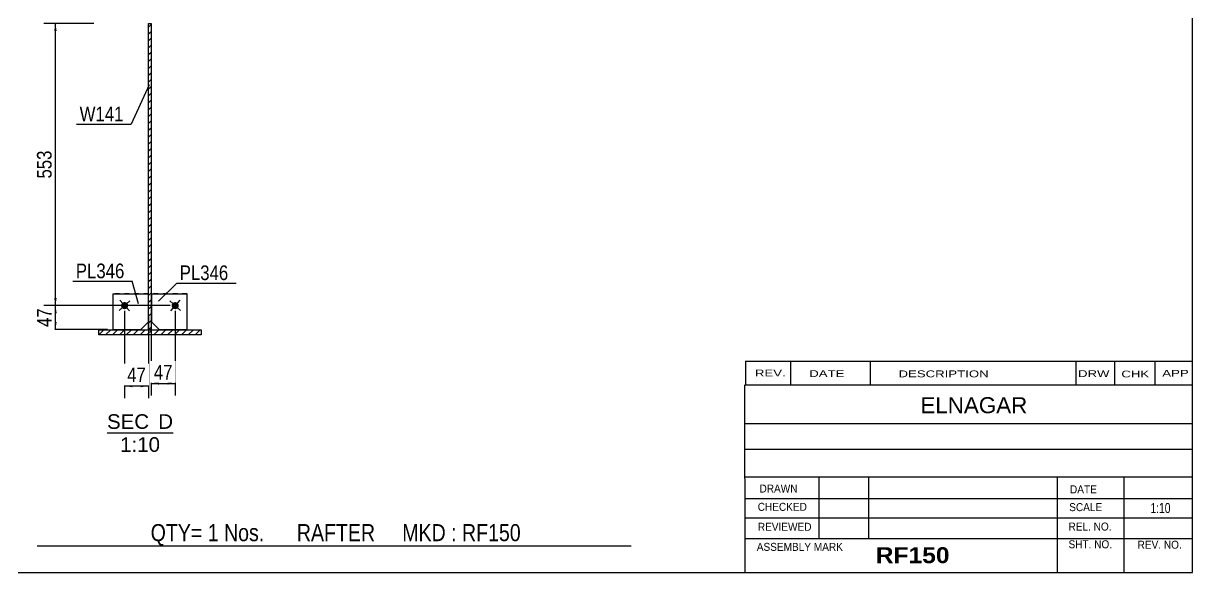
# Model space of a CAD drawing. Header units: millimetres. Extents: x -1031 to -629, y -190 to 87.
# Drawn here: x -857.5 to -628.7, y -190.4 to -82.8 of the extents above; entities that cross this region are included whole.
import ezdxf

# ---------------------------------------------------------------- set-up
doc = ezdxf.new("R2010")
doc.units = ezdxf.units.MM
doc.linetypes.add('DXK_LINE_DOT1', pattern=[1.8814, 0.9407, -0.9407])
doc.styles.add('Arial', font='ARIAL.TTF', dxfattribs={"height": 0.2})
doc.styles.add('Arial Bold', font='ARIALBD.TTF', dxfattribs={"height": 0.2})
doc.styles.add('Arial Narrow', font='ARIALN.TTF', dxfattribs={"height": 0.2})

# ---------------------------------------------------------------- blocks, each defined once
blk = doc.blocks.new('Unknown-624477082-1210')
at = {"color": 5, "linetype": 'Continuous'}
for p, q in [((-628.66, -190.39), (-628.66, 86.61)), ((-1028.66, -190.39), (-628.66, -190.39))]:
    blk.add_line(p, q, dxfattribs=at)
blk = doc.blocks.new('Unknown-624477082-12 - 2777')
at = {"color": 1, "linetype": 'Continuous'}
blk.add_line((-841.1, -162.99), (-828.19, -162.99), dxfattribs=at)
at = {"color": 0, "linetype": 'Continuous'}
for points in [[(-832.88, -162.24), (-832.88, -159.24), (-841.1, -159.24), (-841.1, -162.24)], [(-828.19, -162.24), (-828.19, -159.24), (-831.08, -159.24), (-831.08, -162.24)], [(-830.75, -166.74), (-830.75, -163.74), (-838.53, -163.74), (-838.53, -166.74)]]:
    blk.add_wipeout(points, dxfattribs=at)
at = {"color": 136, "linetype": 'Continuous', "style": 'Arial'}
for s, height, p in [('SEC', 2.865, (-841.1, -162.24)), ('D', 2.87, (-831.08, -162.24)), ('1:10', 2.865, (-838.53, -166.74))]:
    blk.add_text(s, height=height, dxfattribs=at).set_placement(p)
blk = doc.blocks.new('Bolt-624477082-2790 - 2777')
at = {"linetype": 'Continuous'}
blk.add_hatch(color=3, dxfattribs=at).paths.add_polyline_path([(-827.24, -138.58, -1), (-828.28, -137.64, -1)])
at = {"color": 3, "linetype": 'Continuous'}
for p, q in [((-828.8, -137.17), (-826.72, -139.05)), ((-826.83, -137.07), (-828.7, -139.15))]:
    blk.add_line(p, q, dxfattribs=at)
blk = doc.blocks.new('Bolt-624477082-2789 - 2777')
at = {"linetype": 'Continuous'}
blk.add_hatch(color=3, dxfattribs=at).paths.add_polyline_path([(-837.14, -137.64, -1), (-838.18, -138.58, -1)])
at = {"color": 3, "linetype": 'Continuous'}
for p, q in [((-838.7, -139.05), (-836.62, -137.17)), ((-838.6, -137.07), (-836.73, -139.15))]:
    blk.add_line(p, q, dxfattribs=at)
blk = doc.blocks.new('Part-624477082-2835 - 2777')
at = {"color": 2, "linetype": 'Continuous'}
for p, q in [((-839.99, -135.81), (-832.99, -135.81)), ((-839.99, -135.81), (-839.99, -142.81)), ((-832.99, -141.31), (-832.99, -135.81)), ((-834.49, -142.81), (-832.99, -141.31)), ((-839.99, -142.81), (-834.49, -142.81))]:
    blk.add_line(p, q, dxfattribs=at)
at = {"color": 7, "linetype": 'DXK_LINE_DOT1'}
for p, q in [((-832.99, -135.81), (-839.99, -135.81)), ((-839.99, -142.81), (-834.49, -142.81))]:
    blk.add_line(p, q, dxfattribs=at)
blk = doc.blocks.new('Part-624477082-2840 - 2777')
at = {"color": 2, "linetype": 'Continuous'}
for p, q in [((-832.43, -135.81), (-825.43, -135.81)), ((-832.43, -135.81), (-832.43, -141.31)), ((-825.43, -142.81), (-825.43, -135.81)), ((-832.43, -141.31), (-830.93, -142.81)), ((-830.93, -142.81), (-825.43, -142.81))]:
    blk.add_line(p, q, dxfattribs=at)
at = {"color": 7, "linetype": 'DXK_LINE_DOT1'}
for p, q in [((-825.43, -135.81), (-832.43, -135.81)), ((-830.93, -142.81), (-825.43, -142.81))]:
    blk.add_line(p, q, dxfattribs=at)
blk = doc.blocks.new('Part-624477082-2865 - 2777')
at = {"linetype": 'Continuous'}
h = blk.add_hatch(dxfattribs=at)
h.set_pattern_fill('', scale=0.3, style=0, pattern_type=0)
h.set_pattern_definition([(45, (-842.71335, -143.8386), (-0.67352, 0.67352), [])])
h.paths.add_polyline_path([(-842.71, -142.84), (-842.71, -143.84), (-822.71, -143.84), (-822.71, -142.84)])
at = {"color": 2, "linetype": 'Continuous'}
for p, q in [((-842.71, -143.84), (-842.71, -142.84)), ((-842.71, -142.84), (-822.71, -142.84)), ((-822.71, -143.84), (-842.71, -143.84)), ((-822.71, -142.84), (-822.71, -143.84))]:
    blk.add_line(p, q, dxfattribs=at)
blk = doc.blocks.new('Part-624477082-2873 - 2777')
at = {"linetype": 'Continuous'}
h = blk.add_hatch(dxfattribs=at)
h.set_pattern_fill('', scale=0.3, style=0, pattern_type=0)
h.set_pattern_definition([(45, (-832.96335, -142.8386), (-0.673519, 0.673519), [])])
h.paths.add_polyline_path([(-832.96, -82.84), (-832.96, -142.84), (-832.46, -142.84), (-832.46, -82.84)])
at = {"color": 2, "linetype": 'Continuous'}
for p, q in [((-832.96, -142.84), (-832.96, -82.84)), ((-832.96, -82.84), (-832.46, -82.84)), ((-832.46, -82.84), (-832.46, -142.84)), ((-832.46, -142.84), (-832.96, -142.84))]:
    blk.add_line(p, q, dxfattribs=at)
blk = doc.blocks.new('StraightDimension-624477082-2884 - 2777')
at = {"linetype": 'Continuous'}
for points in [[(-836.16, -154.09), (-837.66, -153.84), (-836.16, -153.59)], [(-834.49, -153.59), (-832.99, -153.84), (-834.49, -154.09)]]:
    blk.add_hatch(color=7, dxfattribs=at).paths.add_polyline_path(points)
at = {"color": 7, "linetype": 'Continuous'}
for p, q in [((-837.66, -139.11), (-837.66, -156.24)), ((-832.99, -140.31), (-832.99, -156.24)), ((-837.66, -153.84), (-832.99, -153.84))]:
    blk.add_line(p, q, dxfattribs=at)
at = {"color": 0}
blk.add_wipeout([(-832.9, -153.69), (-832.9, -149.49), (-837.76, -149.49), (-837.76, -153.69)], dxfattribs=at)
at = {"color": 3, "style": 'Arial Narrow'}
blk.add_text('47', height=2.863, dxfattribs=at).set_placement((-837.16, -153.09))
blk = doc.blocks.new('StraightDimension-624477082-2907 - 2777')
at = {"linetype": 'Continuous'}
for points in [[(-830.96, -153.58), (-832.46, -153.33), (-830.96, -153.08)], [(-829.26, -153.08), (-827.76, -153.33), (-829.26, -153.58)]]:
    blk.add_hatch(color=7, dxfattribs=at).paths.add_polyline_path(points)
at = {"color": 7, "linetype": 'Continuous'}
for p, q in [((-827.76, -139.11), (-827.76, -155.73)), ((-832.46, -142.57), (-832.46, -155.73)), ((-832.46, -153.33), (-827.76, -153.33))]:
    blk.add_line(p, q, dxfattribs=at)
at = {"color": 0}
blk.add_wipeout([(-827.69, -153.18), (-827.69, -148.98), (-832.54, -148.98), (-832.54, -153.18)], dxfattribs=at)
at = {"color": 3, "style": 'Arial Narrow'}
blk.add_text('47', height=2.863, dxfattribs=at).set_placement((-831.94, -152.58))
blk = doc.blocks.new('StraightDimension-624477082-2954 - 2777')
at = {"linetype": 'Continuous'}
for points in [[(-851.45, -139.61), (-851.2, -138.11), (-850.95, -139.61)], [(-850.95, -141.31), (-851.2, -142.81), (-851.45, -141.31)]]:
    blk.add_hatch(color=7, dxfattribs=at).paths.add_polyline_path(points)
at = {"color": 7, "linetype": 'Continuous'}
for p, q in [((-828.76, -138.11), (-853.45, -138.11)), ((-851.2, -142.81), (-851.2, -138.11)), ((-840.99, -142.81), (-853.45, -142.81))]:
    blk.add_line(p, q, dxfattribs=at)
at = {"color": 0}
blk.add_wipeout([(-851.35, -138.03), (-855.55, -138.03), (-855.55, -142.89), (-851.35, -142.89)], dxfattribs=at)
at = {"color": 3, "style": 'Arial Narrow'}
blk.add_text('47', height=2.863, rotation=90.0002, dxfattribs=at).set_placement((-851.95, -142.29))
blk = doc.blocks.new('StraightDimension-624477082-2969 - 2777')
at = {"linetype": 'Continuous'}
for points in [[(-851.45, -84.34), (-851.2, -82.84), (-850.95, -84.34)], [(-850.95, -136.61), (-851.2, -138.11), (-851.45, -136.61)]]:
    blk.add_hatch(color=7, dxfattribs=at).paths.add_polyline_path(points)
at = {"color": 7, "linetype": 'Continuous'}
for p, q in [((-843.71, -82.84), (-853.45, -82.84)), ((-851.2, -138.11), (-851.2, -82.84)), ((-828.76, -138.11), (-853.45, -138.11))]:
    blk.add_line(p, q, dxfattribs=at)
at = {"color": 0}
blk.add_wipeout([(-851.35, -107.13), (-855.55, -107.13), (-855.55, -113.82), (-851.35, -113.82)], dxfattribs=at)
at = {"color": 3, "style": 'Arial Narrow'}
blk.add_text('553', height=2.863, rotation=90.0002, dxfattribs=at).set_placement((-851.95, -113.22))
blk = doc.blocks.new('CBS_REVISION-624477082-9689')
at = {"color": 7, "linetype": 'Continuous'}
for p, q in [((-716.17, -149.01), (-628.67, -149.01)), ((-716.17, -149.01), (-716.17, -153.64)), ((-707.37, -149.01), (-707.37, -153.64)), ((-691.78, -149.01), (-691.78, -153.58)), ((-651.52, -149.01), (-651.52, -153.64)), ((-643.98, -149.01), (-643.98, -153.64)), ((-636.03, -149.01), (-636.03, -153.64)), ((-716.17, -153.64), (-628.67, -153.64))]:
    blk.add_line(p, q, dxfattribs=at)
at = {"color": 7, "style": 'Arial Narrow', "width": 1.7}
for s, height, p in [('REV.', 1.326, (-714.31, -151.97)), ('DATE', 1.326, (-703.69, -152.08)), ('DESCRIPTION', 1.3257, (-686.21, -152.13)), ('DRW', 1.326, (-651.09, -152.08)), ('CHK', 1.326, (-642.61, -152.16)), ('APP', 1.326, (-634.6, -152.01))]:
    blk.add_text(s, height=height, dxfattribs=at).set_placement(p)
blk = doc.blocks.new('CBS_CALLOFF-624477082-9687')
at = {"color": 7, "linetype": 'Continuous'}
blk.add_line((-854.78, -185.12), (-738.55, -185.14), dxfattribs=at)
at = {"color": 3, "linetype": 'Continuous', "style": 'Arial Narrow'}
blk.add_text('QTY= 1 Nos.      RAFTER     MKD : RF150', height=3.3405, dxfattribs=at).set_placement((-832.56, -184.23))
blk = doc.blocks.new('CBS_NAME_BLOG-624477082-9688')
at = {"color": 7, "linetype": 'Continuous'}
for p, q in [((-716.25, -190.35), (-716.26, -153.64)), ((-716.25, -153.64), (-628.74, -153.64)), ((-716.25, -161.18), (-628.74, -161.18)), ((-716.18, -166.23), (-628.66, -166.23)), ((-716.25, -171.6), (-628.74, -171.6)), ((-701.73, -183.71), (-701.73, -171.61)), ((-692.05, -183.68), (-692.05, -171.62)), ((-655.13, -190.35), (-655.13, -171.62)), ((-642.08, -190.35), (-642.08, -171.61)), ((-716.25, -175.9), (-628.66, -175.88)), ((-716.25, -179.65), (-628.74, -179.65)), ((-716.25, -183.69), (-628.74, -183.69)), ((-716.25, -190.39), (-628.66, -190.39))]:
    blk.add_line(p, q, dxfattribs=at)
at = {"color": 3, "linetype": 'Continuous', "style": 'Arial'}
blk.add_text('ELNAGAR', height=3.133, dxfattribs=at).set_placement((-681.93, -159.17))
at = {"color": 3, "linetype": 'Continuous'}
for s, height, style, width, p in [('DRAWN', 1.566, 'Arial', 0.9, (-713.42, -174.71)), ('DATE', 1.566, 'Arial', 0.9, (-652.66, -174.87)), ('CHECKED', 1.566, 'Arial', 0.9, (-713.77, -178.29)), ('SCALE', 1.566, 'Arial', 0.9, (-652.81, -178.35)), ('1:10', 1.957, 'Arial Narrow', 0.9, (-636.92, -178.71)), ('REVIEWED', 1.566, 'Arial', 0.9, (-713.74, -182.2)), ('REL. NO.', 1.566, 'Arial', 0.9, (-652.95, -182.15)), ('ASSEMBLY MARK', 1.5663, 'Arial', 0.9, (-713.95, -186.13)), ('SHT. NO.', 1.566, 'Arial', 0.9, (-652.95, -185.62)), ('REV. NO.', 1.566, 'Arial', 0.9, (-639.43, -185.71)), ('RF150', 3.131, 'Arial Bold', 1.1, (-690.67, -188.54))]:
    blk.add_text(s, height=height, dxfattribs=dict(at, style=style, width=width)).set_placement(p)
blk = doc.blocks.new('Mark-624477082-2836 - 2777')
at = {"color": 0}
blk.add_wipeout([(-817.36, -133.1), (-817.36, -130.1), (-826.87, -130.1), (-826.87, -133.1)], dxfattribs=at)
blk.add_wipeout([(-817.36, -133.1), (-817.36, -130.1), (-826.87, -130.1), (-826.87, -133.1)], dxfattribs=at)
at = {"color": 7, "linetype": 'Continuous'}
for p, q in [((-831, -137.24), (-827.47, -133.7)), ((-827.47, -133.7), (-815.86, -133.7))]:
    blk.add_line(p, q, dxfattribs=at)
at = {"color": 3, "style": 'Arial Narrow'}
blk.add_text('PL346', height=2.863, dxfattribs=at).set_placement((-826.87, -133.1))
blk = doc.blocks.new('Mark-624477082-2831 - 2777')
at = {"color": 7, "linetype": 'Continuous'}
blk.add_line((-834.94, -137.75), (-836.2, -133.34), dxfattribs=at)
at = {"color": 0}
blk.add_wipeout([(-837.7, -132.74), (-837.7, -129.74), (-847.2, -129.74), (-847.2, -132.74)], dxfattribs=at)
blk.add_wipeout([(-837.7, -132.74), (-837.7, -129.74), (-847.2, -129.74), (-847.2, -132.74)], dxfattribs=at)
at = {"color": 7, "linetype": 'Continuous'}
blk.add_line((-847.8, -133.34), (-836.2, -133.34), dxfattribs=at)
at = {"color": 3, "style": 'Arial Narrow'}
blk.add_text('PL346', height=2.863, dxfattribs=at).set_placement((-847.2, -132.74))
blk = doc.blocks.new('Mark-624477082-2869 - 2777')
at = {"color": 7, "linetype": 'Continuous'}
blk.add_line((-832.83, -94.87), (-836.37, -102.6), dxfattribs=at)
at = {"color": 0}
blk.add_wipeout([(-837.87, -102), (-837.87, -99), (-846.46, -99), (-846.46, -102)], dxfattribs=at)
blk.add_wipeout([(-837.87, -102), (-837.87, -99), (-846.46, -99), (-846.46, -102)], dxfattribs=at)
at = {"color": 7, "linetype": 'Continuous'}
blk.add_line((-847.06, -102.6), (-836.37, -102.6), dxfattribs=at)
at = {"color": 3, "style": 'Arial Narrow'}
blk.add_text('W141', height=2.863, dxfattribs=at).set_placement((-846.46, -102))

msp = doc.modelspace()

# ---------------------------------------------------------------- block references
for name in ['Unknown-624477082-1210', 'Part-624477082-2873 - 2777', 'Part-624477082-2835 - 2777', 'Bolt-624477082-2789 - 2777', 'Part-624477082-2840 - 2777', 'Bolt-624477082-2790 - 2777', 'Part-624477082-2865 - 2777', 'CBS_REVISION-624477082-9689', 'CBS_NAME_BLOG-624477082-9688', 'CBS_CALLOFF-624477082-9687']:
    msp.add_blockref(name, (0, 0))

# ---------------------------------------------------------------- next in the draw order: block references
for name in ['StraightDimension-624477082-2884 - 2777', 'Unknown-624477082-12 - 2777']:
    msp.add_blockref(name, (0, 0))

# ---------------------------------------------------------------- next in the draw order: block references
msp.add_blockref('StraightDimension-624477082-2907 - 2777', (0, 0))

# ---------------------------------------------------------------- next in the draw order: block references
msp.add_blockref('StraightDimension-624477082-2954 - 2777', (0, 0))

# ---------------------------------------------------------------- next in the draw order: block references
msp.add_blockref('StraightDimension-624477082-2969 - 2777', (0, 0))

# ---------------------------------------------------------------- next in the draw order: block references
for name in ['Mark-624477082-2869 - 2777', 'Mark-624477082-2831 - 2777', 'Mark-624477082-2836 - 2777']:
    msp.add_blockref(name, (0, 0))

doc.saveas('drawing.dxf')
